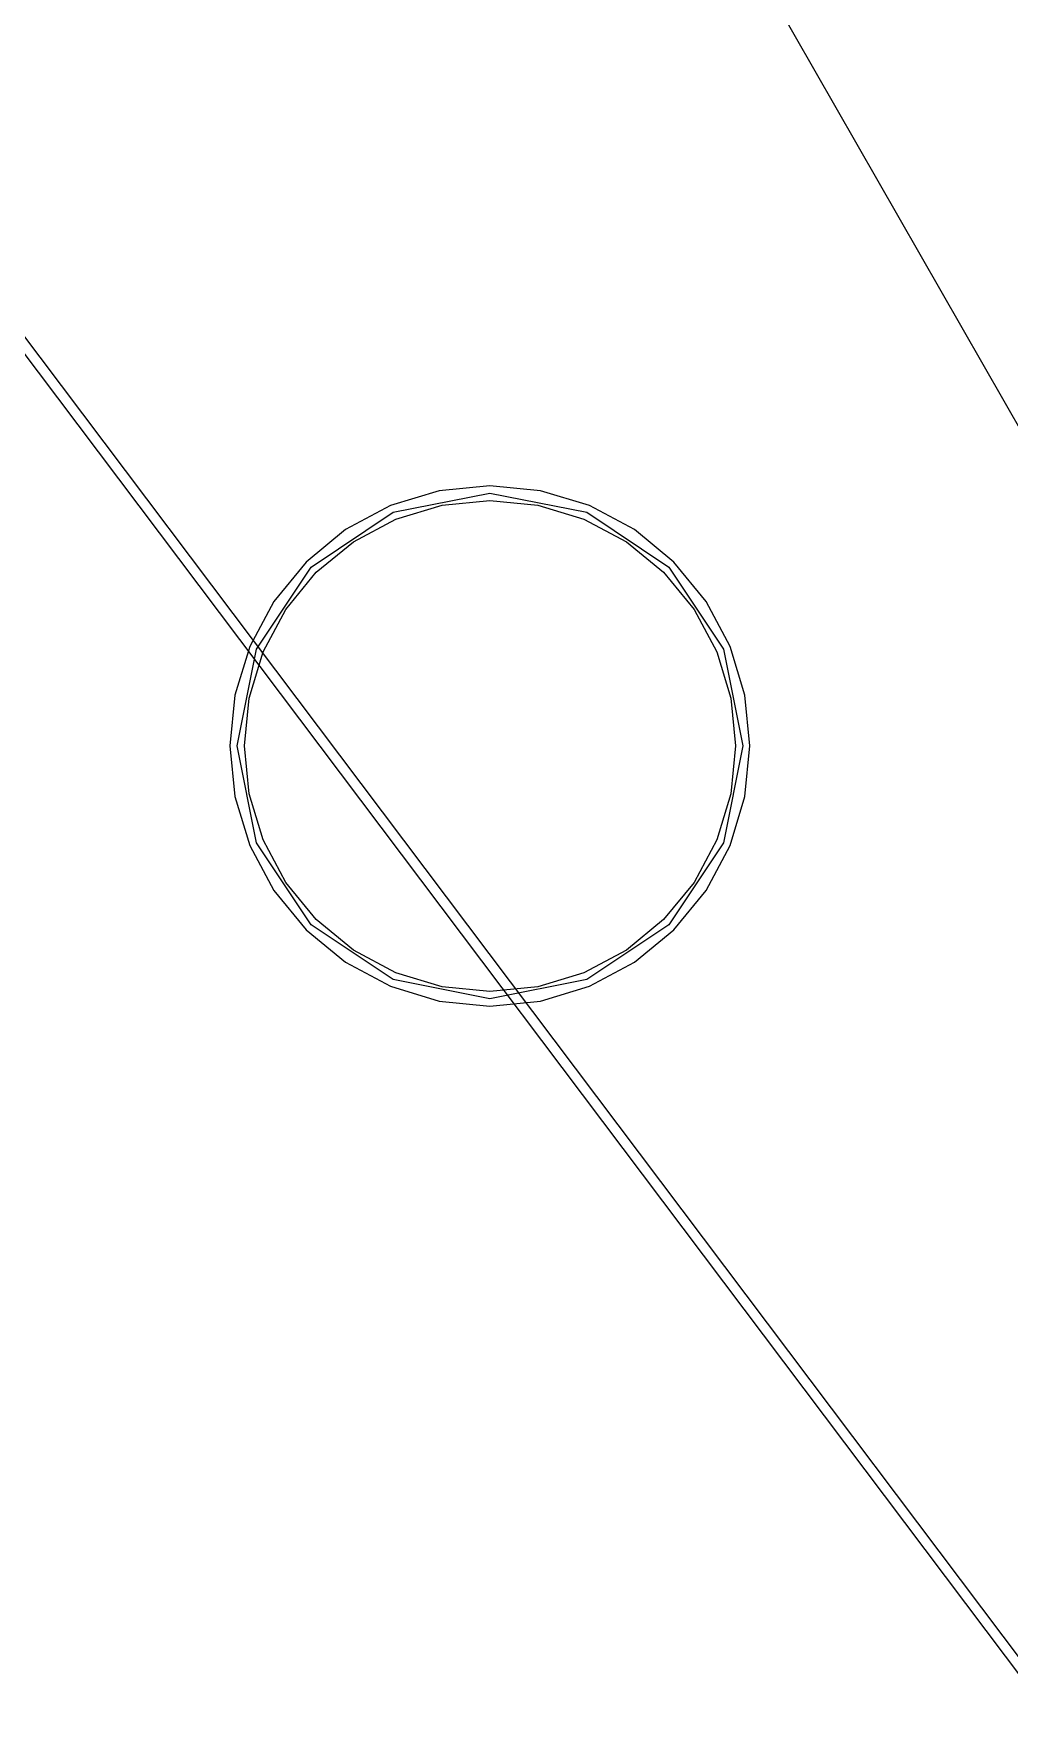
# Model space of a CAD drawing. Extents: x 0 to 334, y -361 to 120.
# Drawn here: x 77.51 to 84.23, y 44.14 to 55.73 of the extents above; entities that cross this region are included whole.
import ezdxf

# ---------------------------------------------------------------- set-up
doc = ezdxf.new("R2010")
doc.units = 0

msp = doc.modelspace()

# ---------------------------------------------------------------- linework, layer by layer
at = {"layer": 'Layer 1'}
for p, q in [((68.6, 80.4392), (134.095, -33.9949)), ((134.095, -21.5749), (66.480002, 68.19915)), ((66.480002, 68.07915), (134.095, -21.6949)), ((80.300514, 52.580579), (79.964458, 52.478637)), ((79.983591, 52.432443), (80.65, 52.565)), ((80.65, 52.615), (80.300514, 52.580579)), ((80.320023, 52.4825), (80.65, 52.515)), ((80.999486, 52.580579), (80.65, 52.615)), ((80.65, 52.615), (80.65, 52.615)), ((80.65, 52.565), (81.316409, 52.432443)), ((80.65, 52.515), (80.979977, 52.4825)), ((80.65, 52.515), (80.65, 52.515)), ((81.335542, 52.478637), (80.999486, 52.580579)), ((79.418637, 52.054953), (79.983591, 52.432443)), ((79.964458, 52.478637), (79.654748, 52.313093)), ((79.710305, 52.229947), (80.002727, 52.386249)), ((80.002727, 52.386249), (80.320023, 52.4825)), ((80.979977, 52.4825), (81.297273, 52.386249)), ((81.297273, 52.386249), (81.589695, 52.229947)), ((81.316409, 52.432443), (81.881363, 52.054953)), ((81.645252, 52.313093), (81.335542, 52.478637)), ((79.654748, 52.313093), (79.383284, 52.090309)), ((81.916716, 52.090309), (81.645252, 52.313093)), ((79.453995, 52.019598), (79.710305, 52.229947)), ((81.589695, 52.229947), (81.846005, 52.019598)), ((79.041147, 51.489999), (79.418637, 52.054953)), ((79.383284, 52.090309), (79.1605, 51.818845)), ((81.881363, 52.054953), (82.258853, 51.489999)), ((82.1395, 51.818845), (81.916716, 52.090309)), ((79.243646, 51.763288), (79.453995, 52.019598)), ((81.846005, 52.019598), (82.056354, 51.763288)), ((79.1605, 51.818845), (78.994956, 51.509135)), ((82.305044, 51.509135), (82.1395, 51.818845)), ((79.087344, 51.470866), (79.243646, 51.763288)), ((82.056354, 51.763288), (82.212656, 51.470866)), ((78.994956, 51.509135), (78.893014, 51.173079)), ((78.90859, 50.82359), (79.041147, 51.489999)), ((78.991093, 51.15357), (79.087344, 51.470866)), ((82.212656, 51.470866), (82.308907, 51.15357)), ((82.258853, 51.489999), (82.39141, 50.82359)), ((82.406986, 51.173079), (82.305044, 51.509135)), ((78.893014, 51.173079), (78.858593, 50.823593)), ((78.958593, 50.823593), (78.991093, 51.15357)), ((82.308907, 51.15357), (82.341407, 50.823593)), ((82.441407, 50.823593), (82.406986, 51.173079)), ((78.858593, 50.823593), (78.893014, 50.474107)), ((79.041147, 50.157181), (78.90859, 50.82359)), ((78.991093, 50.493616), (78.958593, 50.823593)), ((82.39141, 50.82359), (82.258853, 50.157181)), ((82.341407, 50.823593), (82.308907, 50.493616)), ((82.39141, 50.82359), (82.39141, 50.82359)), ((82.406986, 50.474107), (82.441407, 50.823593)), ((78.893014, 50.474107), (78.994956, 50.138051)), ((79.087344, 50.17632), (78.991093, 50.493616)), ((82.308907, 50.493616), (82.212656, 50.17632)), ((82.305044, 50.138051), (82.406986, 50.474107)), ((78.994956, 50.138051), (79.1605, 49.828341)), ((79.418637, 49.592227), (79.041147, 50.157181)), ((79.243646, 49.883898), (79.087344, 50.17632)), ((82.258853, 50.157181), (81.881363, 49.592227)), ((82.212656, 50.17632), (82.056354, 49.883898)), ((82.1395, 49.828341), (82.305044, 50.138051)), ((79.453995, 49.627588), (79.243646, 49.883898)), ((82.056354, 49.883898), (81.846005, 49.627588)), ((79.1605, 49.828341), (79.383284, 49.556877)), ((81.916716, 49.556877), (82.1395, 49.828341)), ((79.710305, 49.417239), (79.453995, 49.627588)), ((81.846005, 49.627588), (81.589695, 49.417239)), ((79.383284, 49.556877), (79.654748, 49.334093)), ((79.983591, 49.214737), (79.418637, 49.592227)), ((81.881363, 49.592227), (81.316409, 49.214737)), ((81.645252, 49.334093), (81.916716, 49.556877)), ((80.002727, 49.260937), (79.710305, 49.417239)), ((81.589695, 49.417239), (81.297273, 49.260937)), ((79.654748, 49.334093), (79.964458, 49.168549)), ((80.320023, 49.164686), (80.002727, 49.260937)), ((81.297273, 49.260937), (80.979977, 49.164686)), ((81.335542, 49.168549), (81.645252, 49.334093)), ((79.964458, 49.168549), (80.300514, 49.066607)), ((80.65, 49.08218), (79.983591, 49.214737)), ((80.65, 49.132186), (80.320023, 49.164686)), ((81.316409, 49.214737), (80.65, 49.08218)), ((80.979977, 49.164686), (80.65, 49.132186)), ((80.999486, 49.066607), (81.335542, 49.168549)), ((80.300514, 49.066607), (80.65, 49.032186)), ((80.65, 49.032186), (80.999486, 49.066607))]:
    msp.add_line(p, q, dxfattribs=at)

doc.saveas('drawing.dxf')
